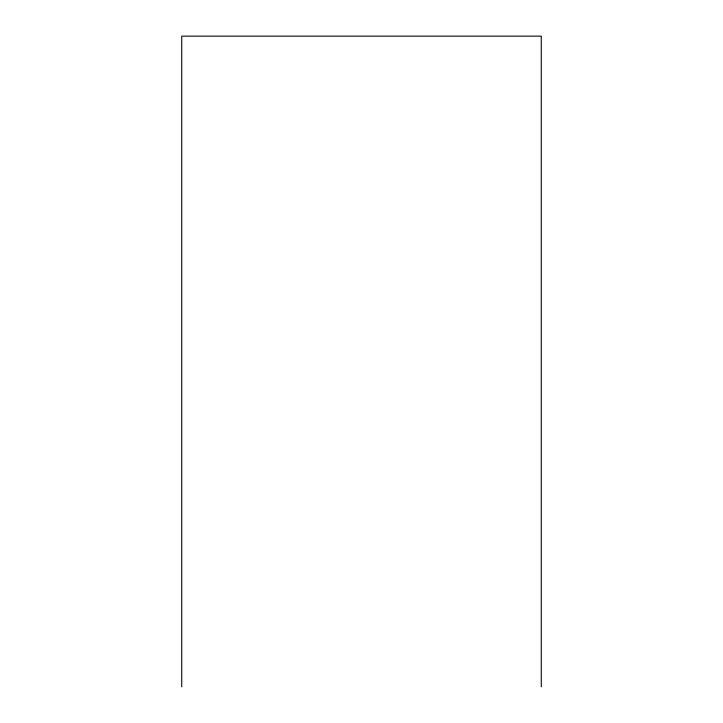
<?xml version="1.0" encoding="UTF-8"?>
<svg xmlns="http://www.w3.org/2000/svg" width="723" height="723" viewBox="0 0 723 723"><rect width="100%" height="100%" fill="white"/><g stroke="black" fill="none" stroke-linecap="round" stroke-linejoin="round"><path stroke-width="1.08" d="M541.265 686.85L541.265 36.15L181.735 36.15L181.735 686.85"/></g></svg>
